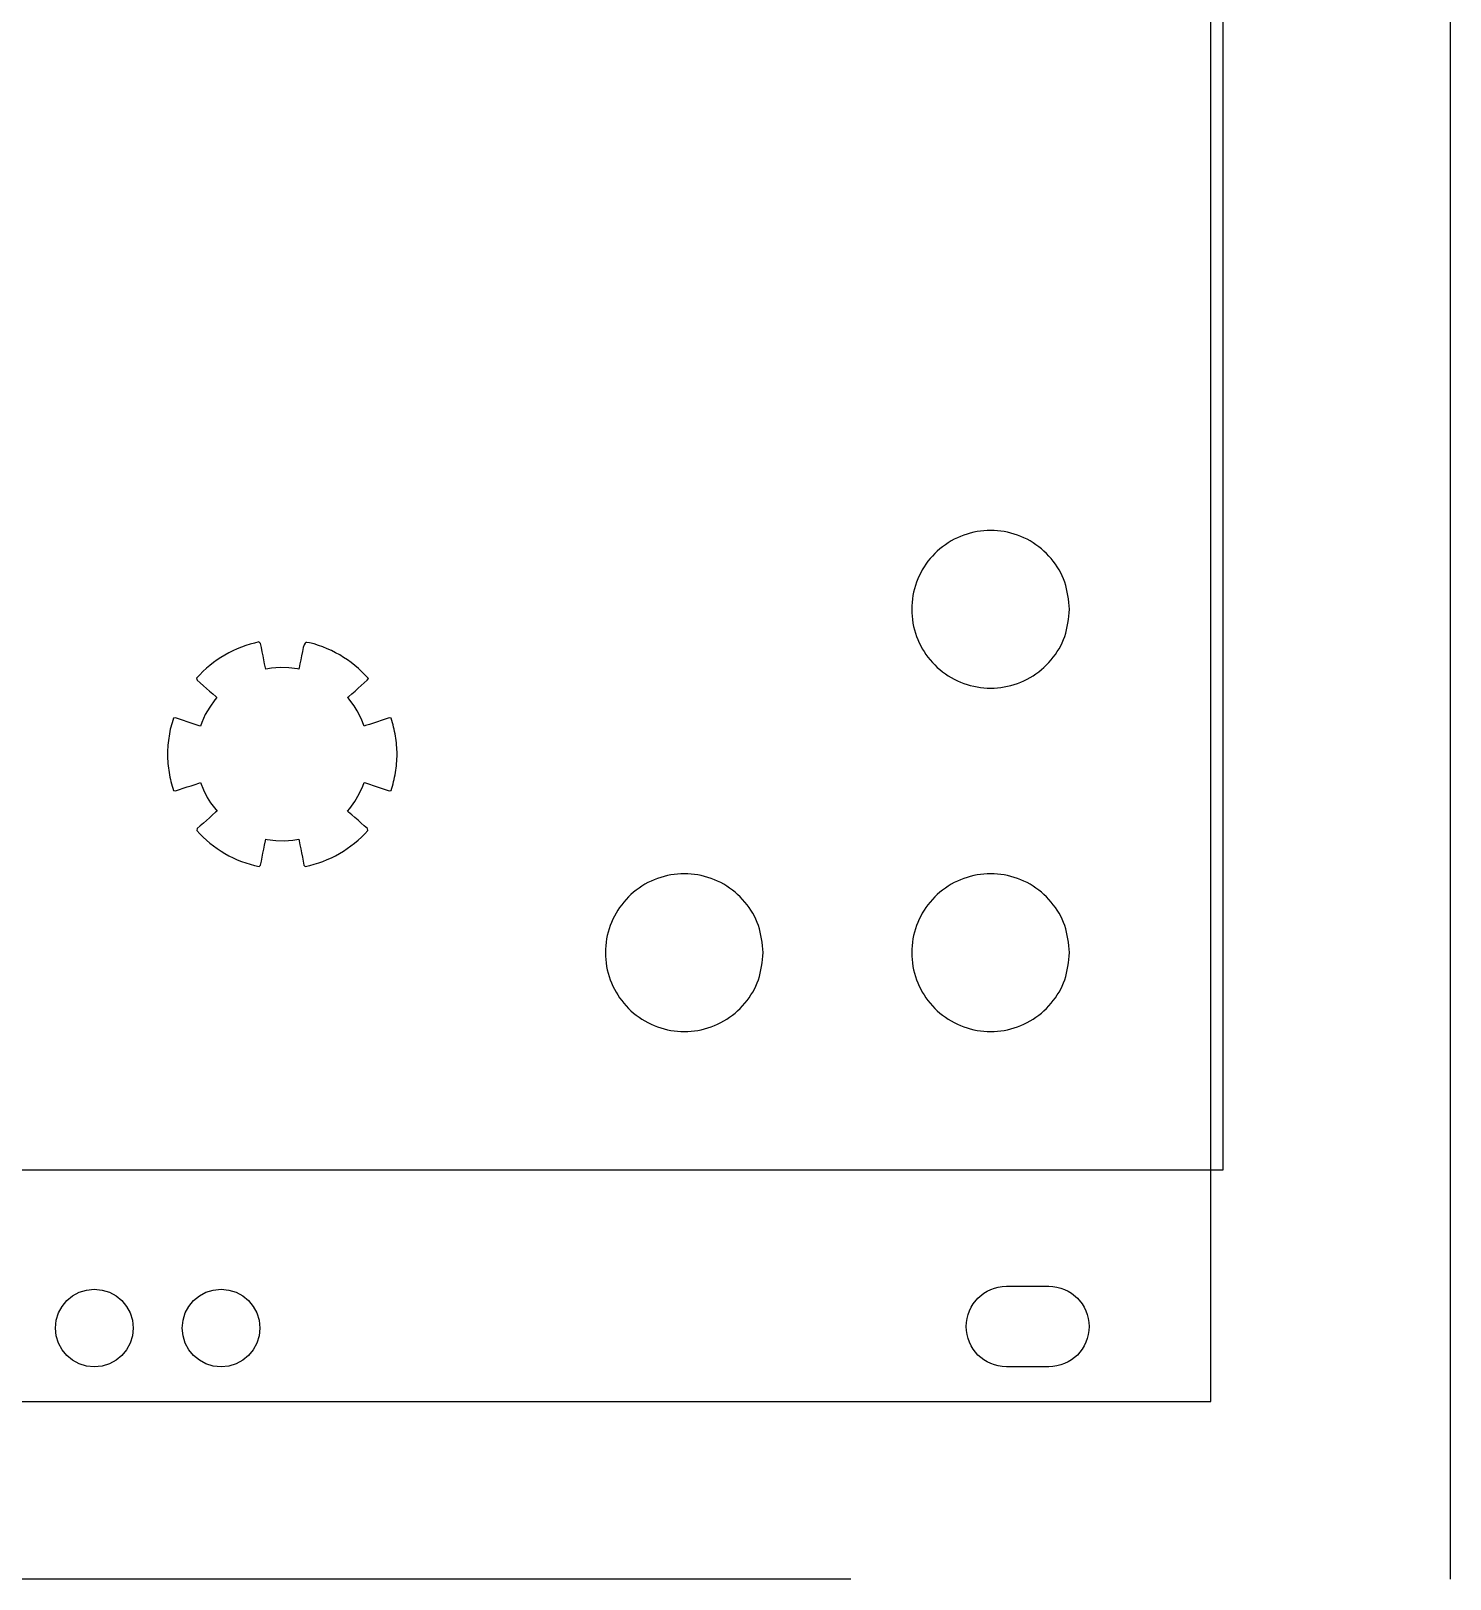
# Model space of a CAD drawing. Extents: x 0 to 234, y 0 to 155.
# Drawn here: x 177.1 to 234, y 0.2 to 62.3 of the extents above; entities that cross this region are included whole.
import ezdxf

# ---------------------------------------------------------------- set-up
doc = ezdxf.new("R2010")
doc.units = 0
doc.layers.get('0').update_dxf_attribs({"linetype": 'CONTINUOUS'})
doc.layers.add('Layer_1', color=7, linetype='CONTINUOUS')

msp = doc.modelspace()

# ---------------------------------------------------------------- linework, layer by layer
at = {"color": 7}
for p, q in [((224.864864, 125.451911), (224.864864, 16.589768)), ((224.864864, 16.589768), (8.921149, 16.589768)), ((179.304177, 11.78049), (179.617471, 11.812293)), ((179.617471, 11.812293), (179.931166, 11.78049)), ((184.384177, 11.78049), (184.697471, 11.812293)), ((184.697471, 11.812293), (185.011166, 11.78049)), ((178.327709, 11.12636), (178.517584, 11.356627)), ((178.517584, 11.356627), (178.747915, 11.546624)), ((178.747915, 11.546624), (179.012099, 11.69032)), ((179.012099, 11.69032), (179.304177, 11.78049)), ((179.931166, 11.78049), (180.223245, 11.69032)), ((180.223245, 11.69032), (180.487389, 11.546624)), ((180.487389, 11.546624), (180.717759, 11.356627)), ((180.717759, 11.356627), (180.907634, 11.12636)), ((183.407709, 11.12636), (183.597584, 11.356627)), ((183.597584, 11.356627), (183.827915, 11.546624)), ((183.827915, 11.546624), (184.092099, 11.69032)), ((184.092099, 11.69032), (184.384177, 11.78049)), ((185.011166, 11.78049), (185.303245, 11.69032)), ((185.303245, 11.69032), (185.567389, 11.546624)), ((185.567389, 11.546624), (185.797759, 11.356627)), ((185.797759, 11.356627), (185.987634, 11.12636)), ((178.061956, 10.25649), (178.093391, 10.570074)), ((178.093391, 10.570074), (178.184204, 10.862306)), ((178.184204, 10.862306), (178.327709, 11.12636)), ((180.907634, 11.12636), (181.051099, 10.862306)), ((181.051099, 10.862306), (181.141508, 10.570074)), ((181.141508, 10.570074), (181.17335, 10.25649)), ((183.141956, 10.25649), (183.173391, 10.570074)), ((183.173391, 10.570074), (183.264204, 10.862306)), ((183.264204, 10.862306), (183.407709, 11.12636)), ((185.987634, 11.12636), (186.131099, 10.862306)), ((186.131099, 10.862306), (186.221508, 10.570074)), ((186.221508, 10.570074), (186.25335, 10.25649)), ((178.093391, 9.943329), (178.061956, 10.25649)), ((178.184204, 9.65107), (178.093391, 9.943329)), ((181.141508, 9.943329), (181.051099, 9.65107)), ((181.17335, 10.25649), (181.141508, 9.943329)), ((183.173391, 9.943329), (183.141956, 10.25649)), ((183.264204, 9.65107), (183.173391, 9.943329)), ((186.221508, 9.943329), (186.131099, 9.65107)), ((186.25335, 10.25649), (186.221508, 9.943329)), ((178.327709, 9.387016), (178.184204, 9.65107)), ((178.517584, 9.156775), (178.327709, 9.387016)), ((180.907634, 9.387016), (180.717759, 9.156775)), ((181.051099, 9.65107), (180.907634, 9.387016)), ((183.407709, 9.387016), (183.264204, 9.65107)), ((183.597584, 9.156775), (183.407709, 9.387016)), ((185.987634, 9.387016), (185.797759, 9.156775)), ((186.131099, 9.65107), (185.987634, 9.387016)), ((178.747915, 8.966778), (178.517584, 9.156775)), ((179.012099, 8.823453), (178.747915, 8.966778)), ((179.304177, 8.73249), (179.012099, 8.823453)), ((179.617471, 8.701084), (179.304177, 8.73249)), ((179.931166, 8.73249), (179.617471, 8.701084)), ((180.223245, 8.823453), (179.931166, 8.73249)), ((180.487389, 8.966778), (180.223245, 8.823453)), ((180.717759, 9.156775), (180.487389, 8.966778)), ((183.827915, 8.966778), (183.597584, 9.156775)), ((184.092099, 8.823453), (183.827915, 8.966778)), ((184.384177, 8.73249), (184.092099, 8.823453)), ((184.697471, 8.701084), (184.384177, 8.73249)), ((185.011166, 8.73249), (184.697471, 8.701084)), ((185.303245, 8.823453), (185.011166, 8.73249)), ((185.567389, 8.966778), (185.303245, 8.823453)), ((185.797759, 9.156775), (185.567389, 8.966778))]:
    msp.add_line(p, q, dxfattribs=at)
at = {"layer": 'Layer_1', "color": 7}
for p, q in [((233.967957, 154.924915), (233.967957, 0.19383)), ((209.941308, 0.19383), (0.193807, 0.19383))]:
    msp.add_line(p, q, dxfattribs=at)
at = {"layer": 'Layer_1', "color": 1}
for p, q in [((224.371989, 7.317537), (224.371989, 135.817549)), ((218.714031, 39.075838), (218.714031, 39.075838)), ((184.851988, 37.242158), (184.695458, 37.147458)), ((185.012158, 37.330558), (184.851988, 37.242158)), ((185.175778, 37.412558), (185.012158, 37.330558)), ((185.342658, 37.487958), (185.175778, 37.412558)), ((185.512608, 37.556758), (185.342658, 37.487958)), ((185.685428, 37.618858), (185.512608, 37.556758)), ((185.860958, 37.674058), (185.685428, 37.618858)), ((186.038968, 37.722358), (185.860958, 37.674058)), ((186.219298, 37.763558), (186.038968, 37.722358)), ((186.283398, 37.699458), (186.219298, 37.763558)), ((186.315998, 37.537198), (186.283398, 37.699458)), ((186.347998, 37.374928), (186.315998, 37.537198)), ((186.380598, 37.212668), (186.347998, 37.374928)), ((187.957008, 37.376218), (187.924408, 37.214988)), ((187.989608, 37.537448), (187.957008, 37.376218)), ((188.030068, 37.643338), (187.989568, 37.537748)), ((187.989568, 37.537748), (187.989568, 37.537748)), ((188.068668, 37.716638), (188.030068, 37.643338)), ((188.095468, 37.738538), (188.068668, 37.716638)), ((188.131568, 37.749338), (188.095468, 37.738538)), ((188.244868, 37.733138), (188.131568, 37.749338)), ((188.426408, 37.684438), (188.244868, 37.733138)), ((188.605348, 37.628538), (188.426408, 37.684438)), ((188.781498, 37.565538), (188.605348, 37.628538)), ((188.954678, 37.495538), (188.781498, 37.565538)), ((189.124658, 37.418638), (188.954678, 37.495538)), ((189.291258, 37.334938), (189.124658, 37.418638)), ((189.454258, 37.244638), (189.291258, 37.334938)), ((189.613488, 37.147838), (189.454258, 37.244638)), ((184.109538, 36.707988), (183.974058, 36.583477)), ((184.249608, 36.826758), (184.109538, 36.707988)), ((184.394078, 36.939658), (184.249608, 36.826758)), ((184.542758, 37.046598), (184.394078, 36.939658)), ((184.695458, 37.147458), (184.542758, 37.046598)), ((186.413198, 37.050918), (186.380598, 37.212668)), ((186.445798, 36.888658), (186.413198, 37.050918)), ((186.478398, 36.726908), (186.445798, 36.888658)), ((186.490898, 36.669008), (186.478398, 36.726908)), ((186.724988, 36.709808), (186.490898, 36.669008)), ((187.070698, 36.735108), (186.724988, 36.709808)), ((187.417968, 36.726108), (187.070698, 36.735108)), ((187.761608, 36.682208), (187.417968, 36.726108)), ((187.815908, 36.670808), (187.761608, 36.682208)), ((187.828308, 36.731808), (187.815908, 36.670808)), ((187.859808, 36.892518), (187.828308, 36.731808)), ((187.892408, 37.053758), (187.859808, 36.892518)), ((187.924408, 37.214988), (187.892408, 37.053758)), ((189.768708, 37.044598), (189.613488, 37.147838)), ((189.919738, 36.935068), (189.768708, 37.044598)), ((190.066378, 36.819358), (189.919738, 36.935068)), ((190.208428, 36.697588), (190.066378, 36.819358)), ((190.345668, 36.569877), (190.208428, 36.697588)), ((183.843358, 36.453327), (183.717638, 36.317657)), ((183.717638, 36.317657), (183.741938, 36.231857)), ((183.741938, 36.231857), (183.866478, 36.121787)), ((183.974058, 36.583477), (183.843358, 36.453327)), ((183.866478, 36.121787), (183.991528, 36.012227)), ((183.991528, 36.012227), (184.116068, 35.902157)), ((190.192568, 35.905927), (190.316078, 36.014447)), ((190.316078, 36.014447), (190.439068, 36.122967)), ((190.477928, 36.436337), (190.345668, 36.569877)), ((190.439068, 36.122967), (190.562568, 36.231487)), ((190.604968, 36.297087), (190.477928, 36.436337)), ((190.562568, 36.231487), (190.604968, 36.297087)), ((184.116068, 35.902157), (184.240608, 35.792087)), ((184.240608, 35.792087), (184.366188, 35.682537)), ((184.445228, 35.438077), (184.242138, 35.156957)), ((184.366188, 35.682537), (184.490728, 35.572977)), ((184.531028, 35.537277), (184.445228, 35.438077)), ((184.490728, 35.572977), (184.531028, 35.537277)), ((189.773458, 35.537467), (189.822058, 35.580367)), ((189.820458, 35.486267), (189.773458, 35.537467)), ((190.028708, 35.209287), (189.820458, 35.486267)), ((189.822058, 35.580367), (189.945558, 35.688887)), ((189.945558, 35.688887), (190.069058, 35.797927)), ((190.069058, 35.797927), (190.192568, 35.905927)), ((184.067478, 34.856717), (183.923808, 34.540977)), ((184.242138, 35.156957), (184.067478, 34.856717)), ((190.158928, 35.001027), (190.028708, 35.209287)), ((190.317578, 34.692007), (190.158928, 35.001027)), ((182.645218, 34.173027), (182.627818, 34.083327)), ((182.664418, 34.262427), (182.645218, 34.173027)), ((182.685418, 34.351427), (182.664418, 34.262427)), ((182.708118, 34.440027), (182.685418, 34.351427)), ((182.732618, 34.528227), (182.708118, 34.440027)), ((182.758918, 34.615927), (182.732618, 34.528227)), ((182.786918, 34.703127), (182.758918, 34.615927)), ((182.872218, 34.725827), (182.786918, 34.703127)), ((183.029828, 34.672627), (182.872218, 34.725827)), ((183.187448, 34.619427), (183.029828, 34.672627)), ((183.345058, 34.566227), (183.187448, 34.619427)), ((183.502668, 34.513027), (183.345058, 34.566227)), ((183.660278, 34.459827), (183.502668, 34.513027)), ((183.818408, 34.406627), (183.660278, 34.459827)), ((183.871608, 34.388527), (183.818408, 34.406627)), ((183.923808, 34.540977), (183.871608, 34.388527)), ((190.435918, 34.389697), (190.317578, 34.692007)), ((190.494318, 34.409297), (190.435918, 34.389697)), ((190.650898, 34.461997), (190.494318, 34.409297)), ((190.806958, 34.514697), (190.650898, 34.461997)), ((190.963538, 34.567897), (190.806958, 34.514697)), ((191.119598, 34.620597), (190.963538, 34.567897)), ((191.276178, 34.673297), (191.119598, 34.620597)), ((191.432758, 34.726497), (191.276178, 34.673297)), ((191.515458, 34.704297), (191.432758, 34.726497)), ((191.543658, 34.616997), (191.515458, 34.704297)), ((191.570058, 34.529197), (191.543658, 34.616997)), ((191.594758, 34.440997), (191.570058, 34.529197)), ((191.617658, 34.352397), (191.594758, 34.440997)), ((191.638758, 34.263397), (191.617658, 34.352397)), ((191.658058, 34.173997), (191.638758, 34.263397)), ((191.675558, 34.084197), (191.658058, 34.173997)), ((182.561218, 33.539427), (182.556218, 33.448027)), ((182.568218, 33.630627), (182.561218, 33.539427)), ((182.576218, 33.721627), (182.568218, 33.630627)), ((182.586418, 33.812427), (182.576218, 33.721627)), ((182.598418, 33.903027), (182.586418, 33.812427)), ((182.612218, 33.993327), (182.598418, 33.903027)), ((182.627818, 34.083327), (182.612218, 33.993327)), ((191.691358, 33.994097), (191.675558, 34.084197)), ((191.705358, 33.903697), (191.691358, 33.994097)), ((191.717558, 33.813097), (191.705358, 33.903697)), ((191.727958, 33.722197), (191.717558, 33.813097)), ((191.736958, 33.631097), (191.727958, 33.722197)), ((191.743958, 33.539797), (191.736958, 33.631097)), ((191.748958, 33.448297), (191.743958, 33.539797)), ((182.553218, 33.356527), (182.552218, 33.264927)), ((182.552218, 33.264927), (182.553218, 33.172327)), ((182.556218, 33.448027), (182.553218, 33.356527)), ((182.553218, 33.172327), (182.556218, 33.079827)), ((182.556218, 33.079827), (182.561218, 32.987527)), ((182.561218, 32.987527), (182.568218, 32.895327)), ((191.736958, 32.895397), (191.743958, 32.987597)), ((191.743958, 32.987597), (191.748958, 33.079897)), ((191.751958, 33.356697), (191.748958, 33.448297)), ((191.748958, 33.079897), (191.751958, 33.172397)), ((191.752958, 33.264997), (191.751958, 33.356697)), ((191.751958, 33.172397), (191.752958, 33.264997)), ((182.568218, 32.895327), (182.577218, 32.803327)), ((182.577218, 32.803327), (182.587818, 32.711527)), ((182.587818, 32.711527), (182.600218, 32.620027)), ((182.600218, 32.620027), (182.614418, 32.528827)), ((182.614418, 32.528827), (182.630518, 32.437927)), ((182.630518, 32.437927), (182.648418, 32.347327)), ((182.648418, 32.347327), (182.668118, 32.257127)), ((191.638058, 32.257197), (191.657658, 32.347397)), ((191.657658, 32.347397), (191.675358, 32.437997)), ((191.675358, 32.437997), (191.691258, 32.528897)), ((191.691258, 32.528897), (191.705358, 32.620097)), ((191.705358, 32.620097), (191.717558, 32.711597)), ((191.717558, 32.711597), (191.727958, 32.803397)), ((191.727958, 32.803397), (191.736958, 32.895397)), ((182.668118, 32.257127), (182.689618, 32.167227)), ((182.689618, 32.167227), (182.712918, 32.077827)), ((182.712918, 32.077827), (182.738018, 31.988827)), ((182.738018, 31.988827), (182.764918, 31.900327)), ((182.764918, 31.900327), (182.793618, 31.812327)), ((182.793618, 31.812327), (182.872218, 31.791627)), ((182.872218, 31.791627), (183.028278, 31.844827)), ((183.028278, 31.844827), (183.184858, 31.897527)), ((183.184858, 31.897527), (183.341438, 31.950227)), ((183.341438, 31.950227), (183.497498, 32.002927)), ((183.497498, 32.002927), (183.654078, 32.055627)), ((183.654078, 32.055627), (183.810138, 32.108827)), ((183.810138, 32.108827), (183.873238, 32.130027)), ((183.873238, 32.130027), (183.988478, 31.837547)), ((183.988478, 31.837547), (184.146098, 31.529037)), ((190.063038, 31.372927), (190.237188, 31.672647)), ((190.237188, 31.672647), (190.380848, 31.988907)), ((190.380848, 31.988907), (190.429448, 32.130497)), ((190.429448, 32.130497), (190.486248, 32.111397)), ((190.486248, 32.111397), (190.644378, 32.058197)), ((190.644378, 32.058197), (190.801988, 32.004497)), ((190.801988, 32.004497), (190.959608, 31.951797)), ((190.959608, 31.951797), (191.117208, 31.897997)), ((191.117208, 31.897997), (191.275338, 31.844797)), ((191.275338, 31.844797), (191.432958, 31.791597)), ((191.432958, 31.791597), (191.513058, 31.812297)), ((191.513058, 31.812297), (191.541658, 31.900397)), ((191.541658, 31.900397), (191.568458, 31.988897)), ((191.568458, 31.988897), (191.593458, 32.077897)), ((191.593458, 32.077897), (191.616658, 32.167297)), ((191.616658, 32.167297), (191.638058, 32.257197)), ((184.146098, 31.529037), (184.276318, 31.320777)), ((184.276318, 31.320777), (184.485088, 31.043277)), ((184.485088, 31.043277), (184.538288, 30.985377)), ((189.767448, 30.985347), (189.859948, 31.091807)), ((189.859948, 31.091807), (190.063038, 31.372927)), ((183.987968, 30.502197), (183.864978, 30.393677)), ((184.111468, 30.610717), (183.987968, 30.502197)), ((184.234978, 30.719237), (184.111468, 30.610717)), ((184.358488, 30.827757), (184.234978, 30.719237)), ((184.481988, 30.936277), (184.358488, 30.827757)), ((184.538288, 30.985377), (184.481988, 30.936277)), ((189.813448, 30.944547), (189.767448, 30.985347)), ((189.937988, 30.834477), (189.813448, 30.944547)), ((190.063558, 30.724927), (189.937988, 30.834477)), ((190.188618, 30.614847), (190.063558, 30.724927)), ((190.313148, 30.504787), (190.188618, 30.614847)), ((190.438198, 30.394707), (190.313148, 30.504787)), ((183.741468, 30.285157), (183.720768, 30.209757)), ((183.720768, 30.209757), (183.846548, 30.073687)), ((183.864978, 30.393677), (183.741468, 30.285157)), ((183.846548, 30.073687), (183.977318, 29.943167)), ((183.977318, 29.943167), (184.112888, 29.818297)), ((184.112888, 29.818297), (184.253078, 29.699187)), ((186.476128, 29.785037), (186.491128, 29.858437)), ((186.491128, 29.858437), (186.543328, 29.847637)), ((186.543328, 29.847637), (186.888008, 29.803737)), ((186.888008, 29.803737), (187.234238, 29.794737)), ((187.234238, 29.794737), (187.580988, 29.819537)), ((187.580988, 29.819537), (187.814038, 29.859837)), ((187.814038, 29.859837), (187.827938, 29.790537)), ((190.050738, 29.699107), (190.191148, 29.817947)), ((190.191148, 29.817947), (190.326948, 29.942567)), ((190.326948, 29.942567), (190.457948, 30.072847)), ((190.563778, 30.285677), (190.438198, 30.394707)), ((190.457948, 30.072847), (190.583978, 30.208677)), ((190.583978, 30.208677), (190.563778, 30.285677)), ((184.253078, 29.699187), (184.397688, 29.585957)), ((184.397688, 29.585957), (184.546528, 29.478707)), ((184.546528, 29.478707), (184.699408, 29.377557)), ((184.699408, 29.377557), (184.856138, 29.282657)), ((184.856138, 29.282657), (185.016518, 29.194057)), ((185.016518, 29.194057), (185.180368, 29.111857)), ((186.346928, 29.140637), (186.379528, 29.301867)), ((186.379528, 29.301867), (186.412128, 29.463097)), ((186.412128, 29.463097), (186.444128, 29.624327)), ((186.444128, 29.624327), (186.476128, 29.785037)), ((187.827938, 29.790537), (187.859938, 29.628797)), ((187.859938, 29.628797), (187.892538, 29.466007)), ((187.892538, 29.466007), (187.925138, 29.304267)), ((187.925138, 29.304267), (187.957738, 29.142517)), ((189.122408, 29.113407), (189.286398, 29.195307)), ((189.286398, 29.195307), (189.446938, 29.283607)), ((189.446938, 29.283607), (189.603838, 29.378307)), ((189.603838, 29.378307), (189.756898, 29.479177)), ((189.756898, 29.479177), (189.905928, 29.586147)), ((189.905928, 29.586147), (190.050738, 29.699107)), ((185.180368, 29.111857), (185.347488, 29.036157)), ((185.347488, 29.036157), (185.517688, 28.967157)), ((185.517688, 28.967157), (185.690788, 28.904857)), ((185.690788, 28.904857), (185.866588, 28.849457)), ((185.866588, 28.849457), (186.044898, 28.801057)), ((186.044898, 28.801057), (186.225528, 28.759757)), ((186.225528, 28.759757), (186.282328, 28.817657)), ((186.282328, 28.817657), (186.314928, 28.978887)), ((186.314928, 28.978887), (186.346928, 29.140637)), ((187.957738, 29.142517), (187.990338, 28.980257)), ((187.990338, 28.980257), (188.022338, 28.818507)), ((188.022338, 28.818507), (188.076638, 28.763207)), ((188.076638, 28.763207), (188.257338, 28.804207)), ((188.257338, 28.804207), (188.435728, 28.852307)), ((188.435728, 28.852307), (188.611618, 28.907407)), ((188.611618, 28.907407), (188.784828, 28.969307)), ((188.784828, 28.969307), (188.955158, 29.038007)), ((188.955158, 29.038007), (189.122408, 29.113407)), ((206.433851, 25.309237), (206.433851, 25.309237)), ((218.714031, 25.309237), (218.714031, 25.309237)), ((215.414368, 11.737367), (215.555498, 11.805167)), ((215.555498, 11.805167), (215.703898, 11.859267)), ((215.703898, 11.859267), (215.858778, 11.898867)), ((215.858778, 11.898867), (216.019349, 11.923267)), ((216.019349, 11.923267), (216.184799, 11.931267)), ((216.184799, 11.931267), (217.884799, 11.931267)), ((216.184799, 11.931267), (216.184799, 11.931267)), ((217.884799, 11.931267), (218.050249, 11.923267)), ((218.050249, 11.923267), (218.210809, 11.898867)), ((218.210809, 11.898867), (218.365699, 11.859267)), ((218.365699, 11.859267), (218.514099, 11.805167)), ((218.514099, 11.805167), (218.655219, 11.737367)), ((214.765338, 11.088237), (214.845938, 11.221277)), ((214.845938, 11.221277), (215.042678, 11.459927)), ((215.042678, 11.459927), (215.281328, 11.656667)), ((215.281328, 11.656667), (215.414368, 11.737367)), ((218.655219, 11.737367), (218.788259, 11.656667)), ((218.788259, 11.656667), (219.026909, 11.459927)), ((219.026909, 11.459927), (219.223649, 11.221277)), ((219.223649, 11.221277), (219.304349, 11.088237)), ((214.579438, 10.483267), (214.603838, 10.643837)), ((214.603838, 10.643837), (214.643438, 10.798717)), ((214.643438, 10.798717), (214.697538, 10.947117)), ((214.697538, 10.947117), (214.765338, 11.088237)), ((219.304349, 11.088237), (219.372149, 10.947117)), ((219.372149, 10.947117), (219.426249, 10.798717)), ((219.426249, 10.798717), (219.465849, 10.643837)), ((219.465849, 10.643837), (219.490249, 10.483267)), ((214.571438, 10.317817), (214.579438, 10.483267)), ((214.579438, 10.152367), (214.571438, 10.317817)), ((214.603838, 9.991797), (214.579438, 10.152367)), ((214.643438, 9.836917), (214.603838, 9.991797)), ((219.465849, 9.991797), (219.426249, 9.836917)), ((219.490249, 10.152367), (219.465849, 9.991797)), ((219.490249, 10.483267), (219.498249, 10.317817)), ((219.498249, 10.317817), (219.490249, 10.152367)), ((214.697538, 9.688517), (214.643438, 9.836917)), ((214.765338, 9.547397), (214.697538, 9.688517)), ((214.845938, 9.414357), (214.765338, 9.547397)), ((215.042678, 9.175707), (214.845938, 9.414357)), ((219.223649, 9.414357), (219.026909, 9.175707)), ((219.304349, 9.547397), (219.223649, 9.414357)), ((219.372149, 9.688517), (219.304349, 9.547397)), ((219.426249, 9.836917), (219.372149, 9.688517)), ((215.281328, 8.978967), (215.042678, 9.175707)), ((215.414368, 8.898267), (215.281328, 8.978967)), ((215.555498, 8.830467), (215.414368, 8.898267)), ((215.703898, 8.776367), (215.555498, 8.830467)), ((215.858778, 8.736767), (215.703898, 8.776367)), ((216.019349, 8.712367), (215.858778, 8.736767)), ((216.184799, 8.704367), (216.019349, 8.712367)), ((217.884799, 8.704367), (216.184799, 8.704367)), ((218.050249, 8.712367), (217.884799, 8.704367)), ((218.210809, 8.736767), (218.050249, 8.712367)), ((218.365699, 8.776367), (218.210809, 8.736767)), ((218.514099, 8.830467), (218.365699, 8.776367)), ((218.655219, 8.898267), (218.514099, 8.830467)), ((218.788259, 8.978967), (218.655219, 8.898267)), ((219.026909, 9.175707), (218.788259, 8.978967)), ((117.059757, 7.317537), (224.371989, 7.317537))]:
    msp.add_line(p, q, dxfattribs=at)
for points in [[(218.714031, 39.075838), (218.67624, 38.706044), (218.6012, 37.971751), (218.019009, 37.00137), (217.166584, 36.279917), (216.111016, 35.897283), (214.990939, 35.897283), (213.936849, 36.279917), (213.078521, 37.00137), (212.518263, 37.971751), (212.322649, 39.075838), (212.518263, 40.179924), (213.078521, 41.150305), (213.936849, 41.871758), (214.990939, 42.254392), (216.111016, 42.254392), (217.166584, 41.871758), (218.019009, 41.150305), (218.6012, 40.179924), (218.67624, 39.445631), (218.714031, 39.075838)], [(206.433851, 25.309237), (206.39606, 24.939444), (206.32102, 24.20515), (205.738829, 23.23477), (204.886404, 22.513317), (203.830836, 22.130683), (202.710759, 22.130683), (201.656669, 22.513317), (200.798341, 23.23477), (200.238083, 24.20515), (200.042469, 25.309237), (200.238083, 26.413324), (200.798341, 27.383705), (201.656669, 28.105157), (202.710759, 28.487792), (203.830836, 28.487792), (204.886404, 28.105157), (205.738829, 27.383705), (206.32102, 26.413324), (206.39606, 25.67903), (206.433851, 25.309237)], [(218.714031, 25.309237), (218.67624, 24.939444), (218.6012, 24.20515), (218.019009, 23.23477), (217.166584, 22.513317), (216.111016, 22.130683), (214.990939, 22.130683), (213.936849, 22.513317), (213.078521, 23.23477), (212.518263, 24.20515), (212.322649, 25.309237), (212.518263, 26.413324), (213.078521, 27.383705), (213.936849, 28.105157), (214.990939, 28.487792), (216.111016, 28.487792), (217.166584, 28.105157), (218.019009, 27.383705), (218.6012, 26.413324), (218.67624, 25.67903), (218.714031, 25.309237)]]:
    msp.add_open_spline(points, degree=3, knots=[0, 0, 0, 0, 1.10375, 2.191703, 3.295453, 4.399203, 5.487156, 6.590906, 7.694656, 8.78261, 9.886359, 10.990109, 12.078063, 13.181813, 14.285562, 15.373516, 16.477266, 17.581016, 18.668969, 19.772719, 19.772719, 19.772719, 19.772719], dxfattribs=at)

doc.saveas('drawing.dxf')
